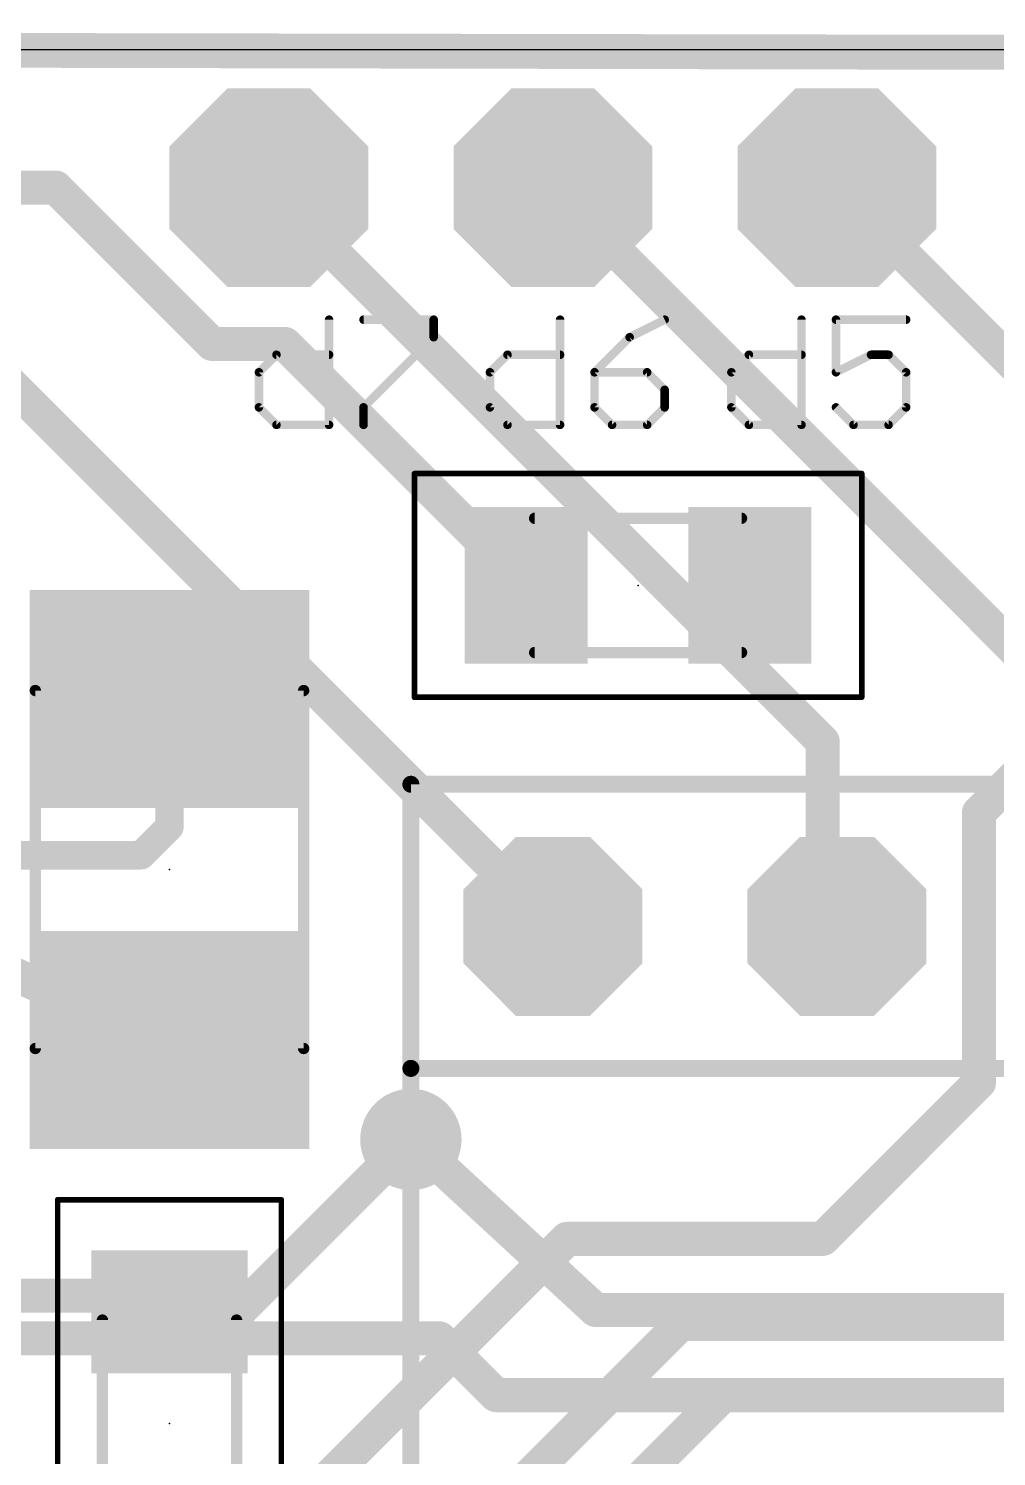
# Model space of a CAD drawing. Extents: x -0.4 to 69.7, y 0.1 to 20.6.
# Drawn here: x 21.98 to 30.64, y 7.83 to 20.6 of the extents above; entities that cross this region are included whole.
import ezdxf

# ---------------------------------------------------------------- set-up
doc = ezdxf.new("R2010")
doc.units = 0
for name, color, linetype in [('1', 12, 'CONTINUOUS'), ('16', 132, 'CONTINUOUS'), ('17', 110, 'CONTINUOUS'), ('18', 110, 'CONTINUOUS'), ('20', 53, 'CONTINUOUS'), ('21', 253, 'CONTINUOUS'), ('23', 53, 'CONTINUOUS'), ('39', 12, 'CONTINUOUS'), ('51', 253, 'CONTINUOUS')]:
    doc.layers.add(name, color=color, linetype=linetype)

# ---------------------------------------------------------------- blocks, each defined once
blk = doc.blocks.new('RECT')
blk.add_solid([(-0.5, -0.5), (0.5, -0.5), (-0.5, 0.5), (0.5, 0.5)])
blk = doc.blocks.new('OCTAGONP')
at = {"const_width": 0.5}
blk.add_lwpolyline([(-0.25, -0.1036), (-0.25, 0.1036), (-0.1036, 0.25), (0.1036, 0.25), (0.25, 0.1036), (0.25, -0.1036), (0.1036, -0.25), (-0.1036, -0.25), (-0.25, -0.1036), (-0.25, 0.1036)], dxfattribs=at)
blk = doc.blocks.new('ROUNDV')
at = {"const_width": 0.5}
blk.add_lwpolyline([(0, -0.25, 1), (0, 0.25, 1), (0, -0.25)], format="xyb", dxfattribs=at)

msp = doc.modelspace()

# ---------------------------------------------------------------- linework, layer by layer
at = {"layer": '1'}
for points, const_width in [([(60.833, 20.32), (0.127, 20.447)], 0.3048), ([(19.558, 19.177), (22.225, 19.177)], 0.3048), ([(22.225, 19.177), (23.622, 17.78)], 0.3048), ([(23.622, 17.78), (24.273, 17.78)], 0.3048), ([(24.273, 17.78), (26.432, 15.621)], 0.3048), ([(23.241, 13.462), (23.241, 14.606)], 0.254), ([(30.48, 13.589), (31.115, 14.224)], 0.3048), ([(30.48, 11.176), (30.48, 13.589)], 0.3048), ([(22.987, 13.208), (23.241, 13.462)], 0.254), ([(21.844, 13.208), (22.987, 13.208)], 0.254), ([(21.209, 12.446), (23.114, 11.557)], 0.3048), ([(23.114, 11.557), (23.242, 11.683)], 0.3048), ([(23.242, 11.683), (23.241, 11.556)], 0.3048), ([(29.083, 9.779), (30.48, 11.176)], 0.3048), ([(23.876, 9.144), (25.4, 10.668)], 0.3048), ([(24.638, 7.62), (26.797, 9.779)], 0.3048), ([(26.797, 9.779), (29.083, 9.779)], 0.3048), ([(21.463, 9.271), (23.241, 9.271)], 0.3048), ([(23.241, 9.271), (23.876, 9.144)], 0.3048), ([(23.876, 9.144), (23.241, 9.128)], 0.3048), ([(26.162, 7.366), (27.813, 9.017)], 0.3048), ([(27.813, 9.017), (31.242, 9.017)], 0.3048), ([(24.511, 4.699), (28.194, 8.382)], 0.3048), ([(28.194, 8.382), (33.02, 8.382)], 0.3048)]:
    msp.add_lwpolyline(points, dxfattribs=dict(at, const_width=const_width))
for points, const_width in [([(22.2789, 19.2309, 1), (22.1711, 19.1231)], 0.1524), ([(22.225, 19.1008, 1), (22.225, 19.2532)], 0.1524), ([(23.622, 17.8562, 1), (23.622, 17.7038)], 0.1524), ([(23.5681, 17.7261, 1), (23.6759, 17.8339)], 0.1524), ([(24.3269, 17.8339, 1), (24.2191, 17.7261)], 0.1524), ([(24.273, 17.7038, 1), (24.273, 17.8562)], 0.1524), ([(26.3781, 15.5671, 1), (26.4859, 15.6749)], 0.1524), ([(23.3045, 14.606, 1), (23.1775, 14.606)], 0.127), ([(30.5562, 13.589, 1), (30.4038, 13.589)], 0.1524), ([(30.4261, 13.6429, 1), (30.5339, 13.5351)], 0.1524), ([(23.2859, 13.4171, 1), (23.1961, 13.5069)], 0.127), ([(23.1775, 13.462, 1), (23.3045, 13.462)], 0.127), ([(22.9421, 13.2529, 1), (23.0319, 13.1631)], 0.127), ([(22.987, 13.1445, 1), (22.987, 13.2715)], 0.127), ([(23.3182, 11.6824, 1), (23.1658, 11.6836)], 0.1524), ([(23.2955, 11.6287, 1), (23.1885, 11.7373)], 0.1524), ([(23.0605, 11.6113, 1), (23.1675, 11.5027)], 0.1524), ([(23.0818, 11.4879, 1), (23.1462, 11.6261)], 0.1524), ([(23.1648, 11.5566, 1), (23.3172, 11.5554)], 0.1524), ([(30.4038, 11.176, 1), (30.5562, 11.176)], 0.1524), ([(30.5339, 11.1221, 1), (30.4261, 11.2299)], 0.1524), ([(25.4539, 10.6141, 1), (25.3461, 10.7219)], 0.1524), ([(26.797, 9.8552, 1), (26.797, 9.7028)], 0.1524), ([(26.8509, 9.7251, 1), (26.7431, 9.8329)], 0.1524), ([(29.0291, 9.8329, 1), (29.1369, 9.7251)], 0.1524), ([(29.083, 9.7028, 1), (29.083, 9.8552)], 0.1524), ([(23.2559, 9.3457, 1), (23.2261, 9.1963)], 0.1524), ([(23.241, 9.1948, 1), (23.241, 9.3472)], 0.1524), ([(23.2391, 9.2042, 1), (23.2429, 9.0518)], 0.1524), ([(23.8221, 9.1979, 1), (23.9299, 9.0901)], 0.1524), ([(23.8611, 9.0693, 1), (23.8909, 9.2187)], 0.1524), ([(23.8779, 9.0678, 1), (23.8741, 9.2202)], 0.1524), ([(27.813, 9.0932, 1), (27.813, 8.9408)], 0.1524), ([(27.8669, 8.9631, 1), (27.7591, 9.0709)], 0.1524), ([(28.194, 8.4582, 1), (28.194, 8.3058)], 0.1524), ([(28.2479, 8.3281, 1), (28.1401, 8.4359)], 0.1524)]:
    msp.add_lwpolyline(points, format="xyb", dxfattribs=dict(at, const_width=const_width))
at = {"layer": '16', "const_width": 0.3048}
for points in [[(0, 20.447), (69.596, 20.32)], [(29.083, 14.224), (24.13, 19.177)], [(31.75, 14.097), (26.67, 19.177)], [(34.163, 14.224), (29.21, 19.177)], [(21.59, 17.653), (26.67, 12.573)], [(29.083, 12.573), (29.083, 14.224)], [(29.21, 12.573), (29.083, 12.573)], [(25.4, 10.668), (27.051, 9.144)], [(27.051, 9.144), (56.261, 9.144)], [(16.002, 8.89), (25.654, 8.89)], [(25.654, 8.89), (26.162, 8.382)], [(26.162, 8.382), (56.896, 8.382)]]:
    msp.add_lwpolyline(points, dxfattribs=at)
at = {"layer": '16', "const_width": 0.1524}
for points in [[(24.1839, 19.2309, 1), (24.0761, 19.1231)], [(26.7239, 19.2309, 1), (26.6161, 19.1231)], [(29.2639, 19.2309, 1), (29.1561, 19.1231)], [(29.1592, 14.224, 1), (29.0068, 14.224)], [(29.0291, 14.1701, 1), (29.1369, 14.2779)], [(26.6161, 12.5191, 1), (26.7239, 12.6269)], [(29.083, 12.6492, 1), (29.083, 12.4968)], [(29.0068, 12.573, 1), (29.1592, 12.573)], [(29.21, 12.4968, 1), (29.21, 12.6492)], [(25.4517, 10.724, 1), (25.3483, 10.612)], [(27.051, 9.2202, 1), (27.051, 9.0678)], [(26.9993, 9.088, 1), (27.1027, 9.2)], [(25.7079, 8.9439, 1), (25.6001, 8.8361)], [(25.654, 8.8138, 1), (25.654, 8.9662)], [(26.162, 8.4582, 1), (26.162, 8.3058)], [(26.1081, 8.3281, 1), (26.2159, 8.4359)]]:
    msp.add_lwpolyline(points, format="xyb", dxfattribs=at)
at = {"layer": '20'}
msp.add_line((69.581, 20.409), (0.132, 20.409), dxfattribs=at)
at = {"layer": '21'}
for points, const_width in [([(24.6682, 17.9967), (24.6682, 17.0561)], 0.0762), ([(24.9766, 17.9967), (25.6037, 17.9967)], 0.0762), ([(25.6037, 17.9967), (25.6037, 17.8399)], 0.0762), ([(26.7341, 17.9967), (26.7341, 17.0561)], 0.0762), ([(27.6697, 17.9967), (27.3561, 17.8399)], 0.0762), ([(28.8931, 17.9967), (28.8931, 17.0561)], 0.0762), ([(29.8286, 17.9967), (29.2016, 17.9967)], 0.0762), ([(29.2016, 17.9967), (29.2016, 17.5264)], 0.0762), ([(25.6037, 17.8399), (24.9766, 17.2129)], 0.0762), ([(27.3561, 17.8399), (27.0426, 17.5264)], 0.0762), ([(24.0411, 17.5264), (24.1979, 17.6832)], 0.0762), ([(24.1979, 17.6832), (24.6682, 17.6832)], 0.0762), ([(26.1071, 17.5264), (26.2638, 17.6832)], 0.0762), ([(26.2638, 17.6832), (26.7341, 17.6832)], 0.0762), ([(28.2661, 17.5264), (28.4228, 17.6832)], 0.0762), ([(28.4228, 17.6832), (28.8931, 17.6832)], 0.0762), ([(29.2016, 17.5264), (29.5151, 17.6832)], 0.0762), ([(29.5151, 17.6832), (29.6719, 17.6832)], 0.0762), ([(29.6719, 17.6832), (29.8286, 17.5264)], 0.0762), ([(24.0411, 17.2129), (24.0411, 17.5264)], 0.0762), ([(26.1071, 17.2129), (26.1071, 17.5264)], 0.0762), ([(27.0426, 17.5264), (27.0426, 17.2129)], 0.0762), ([(27.5129, 17.5264), (27.0426, 17.5264)], 0.0762), ([(27.6697, 17.3696), (27.5129, 17.5264)], 0.0762), ([(28.2661, 17.2129), (28.2661, 17.5264)], 0.0762), ([(29.8286, 17.5264), (29.8286, 17.2129)], 0.0762), ([(27.6697, 17.2129), (27.6697, 17.3696)], 0.0762), ([(24.1979, 17.0561), (24.0411, 17.2129)], 0.0762), ([(24.9766, 17.2129), (24.9766, 17.0561)], 0.0762), ([(26.2638, 17.0561), (26.1071, 17.2129)], 0.0762), ([(27.0426, 17.2129), (27.1993, 17.0561)], 0.0762), ([(27.5129, 17.0561), (27.6697, 17.2129)], 0.0762), ([(28.4228, 17.0561), (28.2661, 17.2129)], 0.0762), ([(29.3583, 17.0561), (29.2016, 17.2129)], 0.0762), ([(29.8286, 17.2129), (29.6719, 17.0561)], 0.0762), ([(24.6682, 17.0561), (24.1979, 17.0561)], 0.0762), ([(26.7341, 17.0561), (26.2638, 17.0561)], 0.0762), ([(27.1993, 17.0561), (27.5129, 17.0561)], 0.0762), ([(28.8931, 17.0561), (28.4228, 17.0561)], 0.0762), ([(29.6719, 17.0561), (29.3583, 17.0561)], 0.0762), ([(60.96, 13.843), (25.4, 13.843)], 0.1524), ([(25.4, 11.303), (25.4, 13.843)], 0.1524), ([(25.4, 6.223), (25.4, 11.303)], 0.1524), ([(60.96, 11.303), (25.4, 11.303)], 0.1524)]:
    msp.add_lwpolyline(points, dxfattribs=dict(at, const_width=const_width))
for points, const_width in [([(24.6872, 17.9967, 1), (24.6491, 17.9967)], 0.0381), ([(24.9766, 18.0158, 1), (24.9766, 17.9777)], 0.0381), ([(25.6227, 17.9967, 1), (25.5846, 17.9967)], 0.0381), ([(25.6037, 17.9777, 1), (25.6037, 18.0158)], 0.0381), ([(26.7532, 17.9967, 1), (26.7151, 17.9967)], 0.0381), ([(27.6782, 17.9797, 1), (27.6611, 18.0137)], 0.0381), ([(28.9122, 17.9967, 1), (28.8741, 17.9967)], 0.0381), ([(29.2016, 18.0158, 1), (29.2016, 17.9777)], 0.0381), ([(29.2206, 17.9967, 1), (29.1825, 17.9967)], 0.0381), ([(29.8286, 17.9777, 1), (29.8286, 18.0158)], 0.0381), ([(25.6172, 17.8265, 1), (25.5902, 17.8534)], 0.0381), ([(27.3476, 17.857, 1), (27.3646, 17.8229)], 0.0381), ([(27.3696, 17.8265, 1), (27.3426, 17.8534)], 0.0381), ([(25.5846, 17.8399, 1), (25.6227, 17.8399)], 0.0381), ([(24.1979, 17.7022, 1), (24.1979, 17.6641)], 0.0381), ([(24.2113, 17.6697, 1), (24.1844, 17.6966)], 0.0381), ([(24.6682, 17.6641, 1), (24.6682, 17.7022)], 0.0381), ([(26.2638, 17.7022, 1), (26.2638, 17.6641)], 0.0381), ([(26.2773, 17.6697, 1), (26.2504, 17.6966)], 0.0381), ([(26.7341, 17.6641, 1), (26.7341, 17.7022)], 0.0381), ([(28.4228, 17.7022, 1), (28.4228, 17.6641)], 0.0381), ([(28.4363, 17.6697, 1), (28.4094, 17.6966)], 0.0381), ([(28.8931, 17.6641, 1), (28.8931, 17.7022)], 0.0381), ([(29.5151, 17.7022, 1), (29.5151, 17.6641)], 0.0381), ([(29.5236, 17.6661, 1), (29.5066, 17.7002)], 0.0381), ([(29.6854, 17.6966, 1), (29.6584, 17.6697)], 0.0381), ([(29.6719, 17.6641, 1), (29.6719, 17.7022)], 0.0381), ([(24.0602, 17.5264, 1), (24.0221, 17.5264)], 0.0381), ([(24.0276, 17.5399, 1), (24.0546, 17.5129)], 0.0381), ([(26.0936, 17.5399, 1), (26.1205, 17.5129)], 0.0381), ([(26.1261, 17.5264, 1), (26.088, 17.5264)], 0.0381), ([(27.0616, 17.5264, 1), (27.0235, 17.5264)], 0.0381), ([(27.0426, 17.5455, 1), (27.0426, 17.5074)], 0.0381), ([(27.0291, 17.5399, 1), (27.0561, 17.5129)], 0.0381), ([(27.5264, 17.5399, 1), (27.4994, 17.5129)], 0.0381), ([(27.5129, 17.5074, 1), (27.5129, 17.5455)], 0.0381), ([(28.2851, 17.5264, 1), (28.247, 17.5264)], 0.0381), ([(28.2526, 17.5399, 1), (28.2795, 17.5129)], 0.0381), ([(29.1931, 17.5434, 1), (29.2101, 17.5094)], 0.0381), ([(29.1825, 17.5264, 1), (29.2206, 17.5264)], 0.0381), ([(29.8477, 17.5264, 1), (29.8096, 17.5264)], 0.0381), ([(29.8152, 17.5129, 1), (29.8421, 17.5399)], 0.0381), ([(27.6887, 17.3696, 1), (27.6506, 17.3696)], 0.0381), ([(27.6562, 17.3562, 1), (27.6831, 17.3831)], 0.0381), ([(24.0546, 17.2263, 1), (24.0276, 17.1994)], 0.0381), ([(24.9957, 17.2129, 1), (24.9576, 17.2129)], 0.0381), ([(24.9631, 17.2263, 1), (24.9901, 17.1994)], 0.0381), ([(26.1205, 17.2263, 1), (26.0936, 17.1994)], 0.0381), ([(27.0561, 17.2263, 1), (27.0291, 17.1994)], 0.0381), ([(27.6831, 17.1994, 1), (27.6562, 17.2263)], 0.0381), ([(28.2795, 17.2263, 1), (28.2526, 17.1994)], 0.0381), ([(29.2151, 17.2263, 1), (29.1881, 17.1994)], 0.0381), ([(29.8421, 17.1994, 1), (29.8152, 17.2263)], 0.0381), ([(24.0221, 17.2129, 1), (24.0602, 17.2129)], 0.0381), ([(26.088, 17.2129, 1), (26.1261, 17.2129)], 0.0381), ([(27.0235, 17.2129, 1), (27.0616, 17.2129)], 0.0381), ([(27.6506, 17.2129, 1), (27.6887, 17.2129)], 0.0381), ([(28.247, 17.2129, 1), (28.2851, 17.2129)], 0.0381), ([(29.8096, 17.2129, 1), (29.8477, 17.2129)], 0.0381), ([(24.1979, 17.0752, 1), (24.1979, 17.0371)], 0.0381), ([(24.1844, 17.0426, 1), (24.2113, 17.0696)], 0.0381), ([(24.6491, 17.0561, 1), (24.6872, 17.0561)], 0.0381), ([(24.6682, 17.0371, 1), (24.6682, 17.0752)], 0.0381), ([(24.9576, 17.0561, 1), (24.9957, 17.0561)], 0.0381), ([(26.2638, 17.0752, 1), (26.2638, 17.0371)], 0.0381), ([(26.2504, 17.0426, 1), (26.2773, 17.0696)], 0.0381), ([(26.7151, 17.0561, 1), (26.7532, 17.0561)], 0.0381), ([(26.7341, 17.0371, 1), (26.7341, 17.0752)], 0.0381), ([(27.1993, 17.0752, 1), (27.1993, 17.0371)], 0.0381), ([(27.1859, 17.0426, 1), (27.2128, 17.0696)], 0.0381), ([(27.4994, 17.0696, 1), (27.5264, 17.0426)], 0.0381), ([(27.5129, 17.0371, 1), (27.5129, 17.0752)], 0.0381), ([(28.4228, 17.0752, 1), (28.4228, 17.0371)], 0.0381), ([(28.4094, 17.0426, 1), (28.4363, 17.0696)], 0.0381), ([(28.8741, 17.0561, 1), (28.9122, 17.0561)], 0.0381), ([(28.8931, 17.0371, 1), (28.8931, 17.0752)], 0.0381), ([(29.3583, 17.0752, 1), (29.3583, 17.0371)], 0.0381), ([(29.3449, 17.0426, 1), (29.3718, 17.0696)], 0.0381), ([(29.6584, 17.0696, 1), (29.6854, 17.0426)], 0.0381), ([(29.6719, 17.0371, 1), (29.6719, 17.0752)], 0.0381), ([(25.4, 13.8811, 1), (25.4, 13.8049)], 0.0762), ([(25.4381, 13.843, 1), (25.3619, 13.843)], 0.0762), ([(25.4381, 11.303, 1), (25.3619, 11.303)], 0.0762), ([(25.4, 11.3411, 1), (25.4, 11.2649)], 0.0762), ([(25.3619, 11.303, 1), (25.4381, 11.303)], 0.0762)]:
    msp.add_lwpolyline(points, format="xyb", dxfattribs=dict(at, const_width=const_width))
at = {"layer": '23'}
for p in [(27.432, 15.621), (23.241, 13.081), (23.241, 8.128)]:
    msp.add_point(p, dxfattribs=at)
at = {"layer": '39', "const_width": 0.05}
for points in [[(25.432, 16.621), (29.432, 16.621)], [(25.432, 14.621), (25.432, 16.621)], [(29.432, 16.621), (29.432, 14.621)], [(29.432, 14.621), (25.432, 14.621)], [(22.241, 6.128), (22.241, 10.128)], [(22.241, 10.128), (24.241, 10.128)], [(24.241, 10.128), (24.241, 6.128)]]:
    msp.add_lwpolyline(points, dxfattribs=at)
at = {"layer": '39', "const_width": 0.025}
for points in [[(25.432, 16.6335, 1), (25.432, 16.6085)], [(25.4445, 16.621, 1), (25.4195, 16.621)], [(29.4445, 16.621, 1), (29.4195, 16.621)], [(29.432, 16.6085, 1), (29.432, 16.6335)], [(25.432, 14.6335, 1), (25.432, 14.6085)], [(25.4195, 14.621, 1), (25.4445, 14.621)], [(29.4195, 14.621, 1), (29.4445, 14.621)], [(29.432, 14.6085, 1), (29.432, 14.6335)], [(22.2535, 10.128, 1), (22.2285, 10.128)], [(22.241, 10.1405, 1), (22.241, 10.1155)], [(24.2535, 10.128, 1), (24.2285, 10.128)], [(24.241, 10.1155, 1), (24.241, 10.1405)]]:
    msp.add_lwpolyline(points, format="xyb", dxfattribs=at)
at = {"layer": '51', "const_width": 0.1016}
for points in [[(26.507, 16.221), (28.357, 16.221)], [(28.357, 15.021), (26.507, 15.021)], [(22.041, 11.481), (22.041, 14.681)], [(22.041, 14.681), (24.441, 14.681)], [(24.441, 14.681), (24.441, 11.481)], [(24.441, 11.481), (22.041, 11.481)], [(22.641, 7.203), (22.641, 9.053)], [(23.841, 9.053), (23.841, 7.203)]]:
    msp.add_lwpolyline(points, dxfattribs=at)
at = {"layer": '51', "const_width": 0.0508}
for points in [[(26.507, 16.2464, 1), (26.507, 16.1956)], [(28.357, 16.1956, 1), (28.357, 16.2464)], [(26.507, 15.0464, 1), (26.507, 14.9956)], [(28.357, 14.9956, 1), (28.357, 15.0464)], [(22.0664, 14.681, 1), (22.0156, 14.681)], [(22.041, 14.7064, 1), (22.041, 14.6556)], [(24.4664, 14.681, 1), (24.4156, 14.681)], [(24.441, 14.6556, 1), (24.441, 14.7064)], [(22.041, 11.5064, 1), (22.041, 11.4556)], [(22.0156, 11.481, 1), (22.0664, 11.481)], [(24.4156, 11.481, 1), (24.4664, 11.481)], [(24.441, 11.4556, 1), (24.441, 11.5064)], [(22.6664, 9.053, 1), (22.6156, 9.053)], [(23.8664, 9.053, 1), (23.8156, 9.053)]]:
    msp.add_lwpolyline(points, format="xyb", dxfattribs=at)

# ---------------------------------------------------------------- block references
at = {"layer": '1', "xscale": 1.1, "yscale": 1.4}
for p in [(26.432, 15.621), (28.432, 15.621)]:
    msp.add_blockref('RECT', p, dxfattribs=at)
at = {"layer": '1', "rotation": 270}
for p, xscale, yscale in [((23.241, 14.606), 1.95, 2.5), ((23.241, 11.556), 1.95, 2.5), ((23.241, 9.128), 1.1, 1.4)]:
    msp.add_blockref('RECT', p, dxfattribs=dict(at, xscale=xscale, yscale=yscale))
at = {"layer": '17'}
for p, xscale, yscale, rotation in [((24.13, 19.177), 1.778, 1.778, 270), ((24.13, 19.177), 1.778, 1.778, 270), ((26.67, 19.177), 1.778, 1.778, 270), ((26.67, 19.177), 1.778, 1.778, 270), ((29.21, 19.177), 1.778, 1.778, 270), ((29.21, 19.177), 1.778, 1.778, 270), ((26.67, 12.573), 1.6002, 1.6002, 180), ((26.67, 12.573), 1.6002, 1.6002, 180), ((29.21, 12.573), 1.6002, 1.6002, 180), ((29.21, 12.573), 1.6002, 1.6002, 180)]:
    msp.add_blockref('OCTAGONP', p, dxfattribs=dict(at, xscale=xscale, yscale=yscale, rotation=rotation))
at = {"layer": '18', "xscale": 0.9064, "yscale": 0.9064}
msp.add_blockref('ROUNDV', (25.4, 10.668), dxfattribs=at)
msp.add_blockref('ROUNDV', (25.4, 10.668), dxfattribs=at)
at = {"layer": '51'}
for p, xscale, yscale, rotation in [((24.13, 19.177), 0.508, 0.508, 180), ((26.67, 19.177), 0.508, 0.508, 180), ((29.21, 19.177), 0.508, 0.508, 180), ((23.241, 14.7685), 0.125, 1.2, 270), ((23.241, 11.981), 0.3, 2.45, 270), ((23.241, 11.3935), 0.125, 1.2, 270), ((23.241, 8.878), 0.5, 1.3, 270)]:
    msp.add_blockref('RECT', p, dxfattribs=dict(at, xscale=xscale, yscale=yscale, rotation=rotation))
at = {"layer": '51', "xscale": 0.5, "yscale": 1.3}
for p in [(26.682, 15.621), (28.182, 15.621)]:
    msp.add_blockref('RECT', p, dxfattribs=at)

doc.saveas('drawing.dxf')
